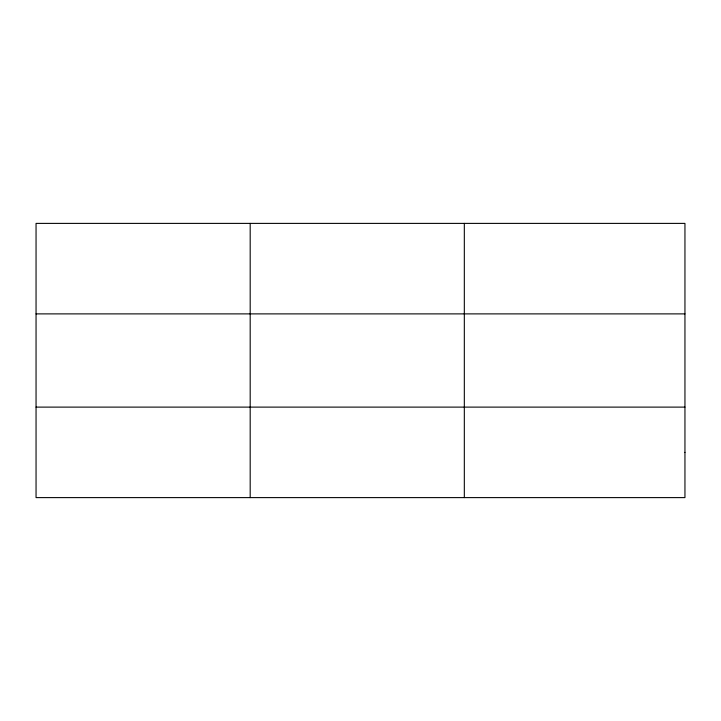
<?xml version="1.0" encoding="UTF-8"?>
<svg xmlns="http://www.w3.org/2000/svg" width="721" height="721" viewBox="0 0 721 721"><rect width="100%" height="100%" fill="white"/><g stroke="black" fill="none" stroke-linecap="round" stroke-linejoin="round"><path stroke-width="1.08" d="M250.187 497.607L250.187 223.393M464.324 497.607L464.324 223.393M36.05 313.887L684.95 313.887M36.05 407.113L684.95 407.113M684.95 452.364L684.95 497.607L36.05 497.607L36.05 223.393L684.95 223.393L684.95 452.364"/></g></svg>
